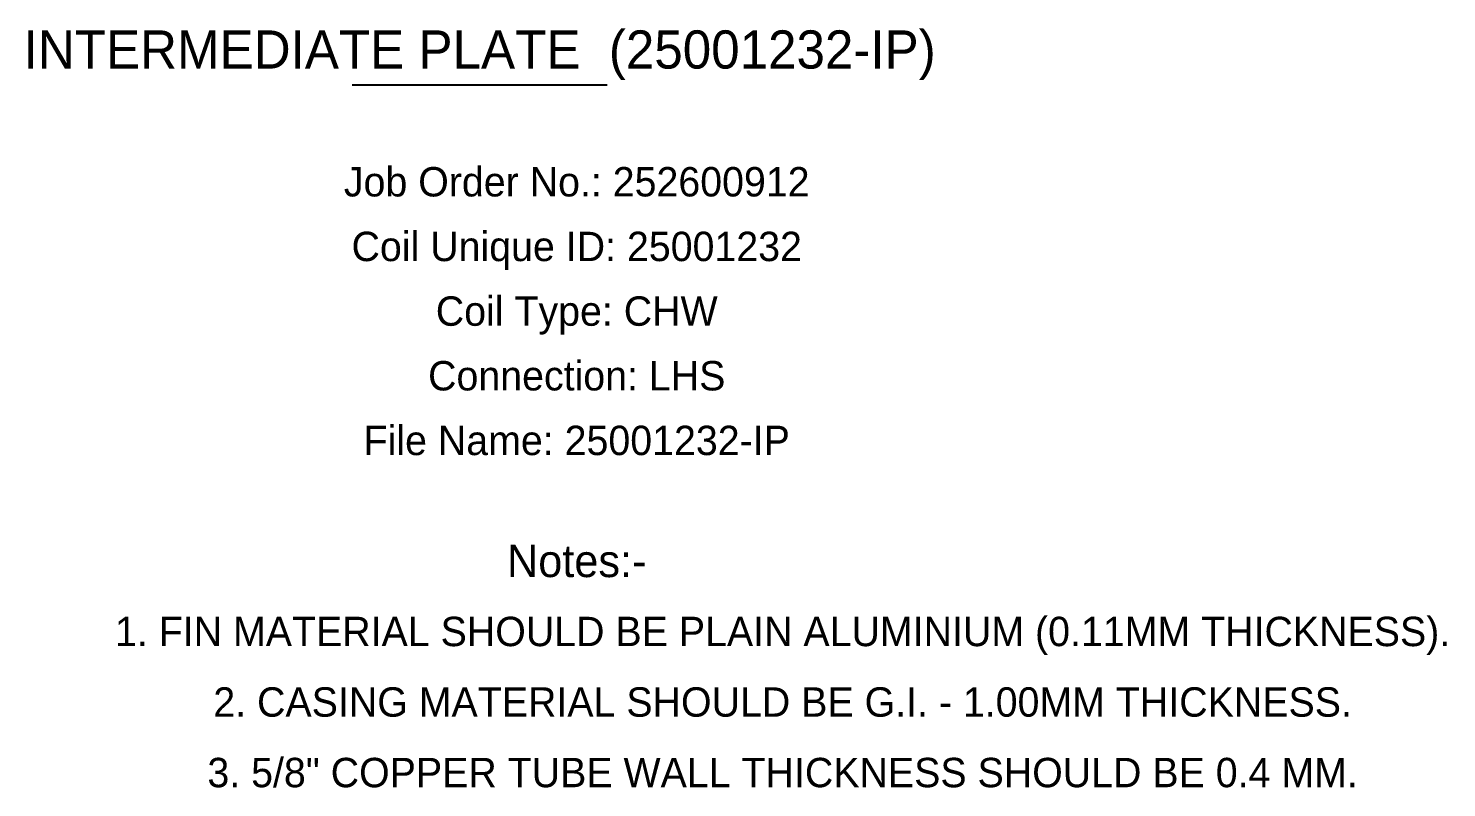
# Model space of a CAD drawing. Header units: millimetres. Extents: x 0 to 2022, y -1000001 to 2287.
# Drawn here: x 163.5 to 645.8, y 3.9 to 262.2 of the extents above; entities that cross this region are included whole.
import ezdxf
from ezdxf.enums import TextEntityAlignment as Align

# ---------------------------------------------------------------- set-up
doc = ezdxf.new("R2010")
doc.units = ezdxf.units.MM
doc.layers.add('DRAWING', color=7, linetype='Continuous')
doc.layers.add('TEXT', color=7, linetype='Continuous')

msp = doc.modelspace()

# ---------------------------------------------------------------- linework, layer by layer
at = {"layer": 'DRAWING', "linetype": 'CONTINUOUS', "true_color": 0x111111}
msp.add_line((273.66, 243), (360.34, 243), dxfattribs=at)

# ---------------------------------------------------------------- texts
at = {"layer": 'TEXT', "true_color": 0x111111}
for s, height, p in [('INTERMEDIATE PLATE  (25001232-IP)', 13, (317, 255)), ('Job Order No.: 252600912', 10, (350, 210)), ('Coil Unique ID: 25001232', 10, (350, 188)), ('Coil Type: CHW', 10, (350, 166)), ('Connection: LHS', 10, (350, 144)), ('File Name: 25001232-IP', 10, (350, 122)), ('Notes:-', 11, (350, 81)), ('1. FIN MATERIAL SHOULD BE PLAIN ALUMINIUM (0.11MM THICKNESS).', 10, (420, 57)), ('2. CASING MATERIAL SHOULD BE G.I. - 1.00MM THICKNESS.', 10, (420, 33)), ('3. 5/8" COPPER TUBE WALL THICKNESS SHOULD BE 0.4 MM.', 10, (420, 9))]:
    msp.add_text(s, height=height, dxfattribs=at).set_placement(p, align=Align.MIDDLE_CENTER)

doc.saveas('drawing.dxf')
